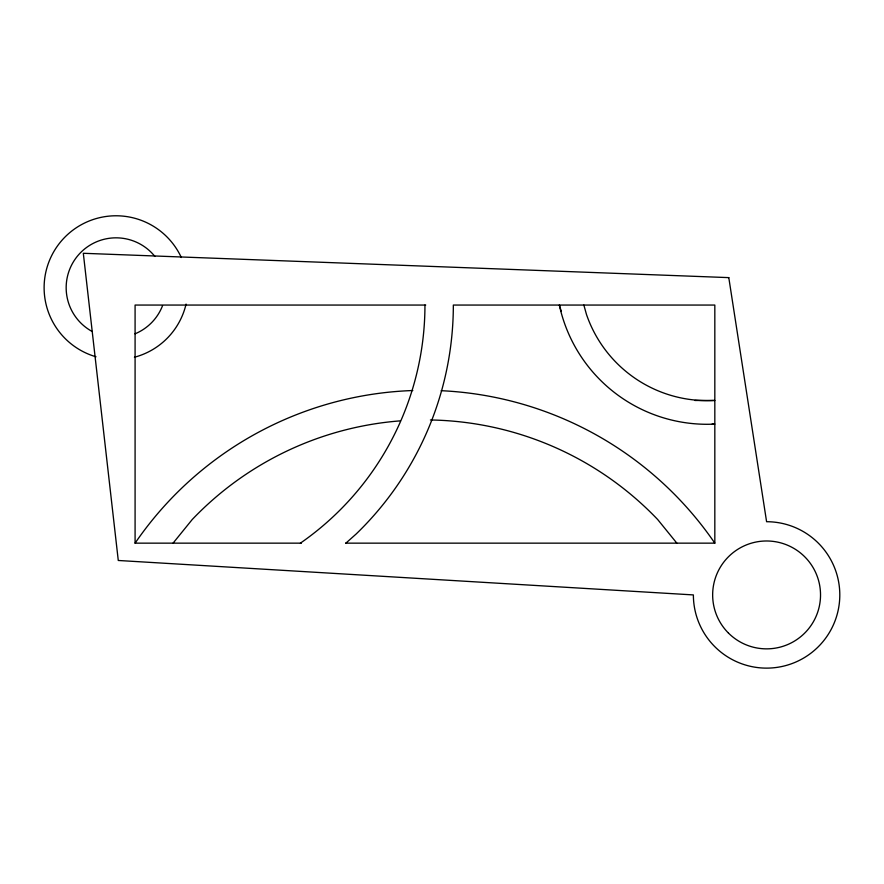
<?xml version="1.0" encoding="UTF-8"?>
<svg xmlns="http://www.w3.org/2000/svg" width="884" height="884" viewBox="0 0 884 884"><rect width="100%" height="100%" fill="white"/><g stroke="black" fill="none" stroke-linecap="round" stroke-linejoin="round"><path stroke-width="1.33" d="M173.065 543.152L192.237 519.505A321.699 321.699 0 0 1 400.33 420.861M345.876 543.152L356.075 534.069A318.262 318.262 0 0 0 453.337 305.057L714.824 305.057L714.824 543.152L345.589 543.152M425.723 305.057L135.086 305.057L135.086 543.152L301.422 543.152M694.89 400.474L714.824 400.474M676.846 543.152L657.663 519.505A321.699 321.699 0 0 0 430.409 419.966M583.86 305.057L586.479 314.461A127.616 127.616 0 0 0 713.631 400.474M424.95 305.057A289.875 289.875 0 0 1 300.405 543.152M135.086 543.152A351.302 351.302 0 0 1 412.806 390.529M441.16 390.695A351.302 351.302 0 0 1 714.824 543.152M712.139 424.022A166.214 166.214 0 0 0 714.824 424.099A151.286 151.286 0 0 1 559.34 305.057A166.214 166.214 0 0 0 561.362 311.444M186.071 304.096A71.924 71.924 0 0 1 134.434 357.235M96.002 356.782A71.924 71.924 0 0 1 61.493 240.824A71.924 71.924 0 0 1 181.319 257.509M162.534 305.72A49.869 49.869 0 0 1 134.976 333.832M92.102 331.456A49.869 49.869 0 0 1 77.792 255.697A49.869 49.869 0 0 1 154.888 256.437M728.792 277.62L83.317 253.288L118.279 560.478L693.376 594.921A73.206 73.206 0 0 0 766.594 668.127A73.206 73.206 0 0 0 839.8 594.921A73.206 73.206 0 0 0 766.594 521.715L728.792 277.62M728.449 633.066A53.946 53.946 0 0 0 818.694 608.888A53.946 53.946 0 0 0 752.627 542.82A53.946 53.946 0 0 0 728.449 633.066"/></g></svg>
